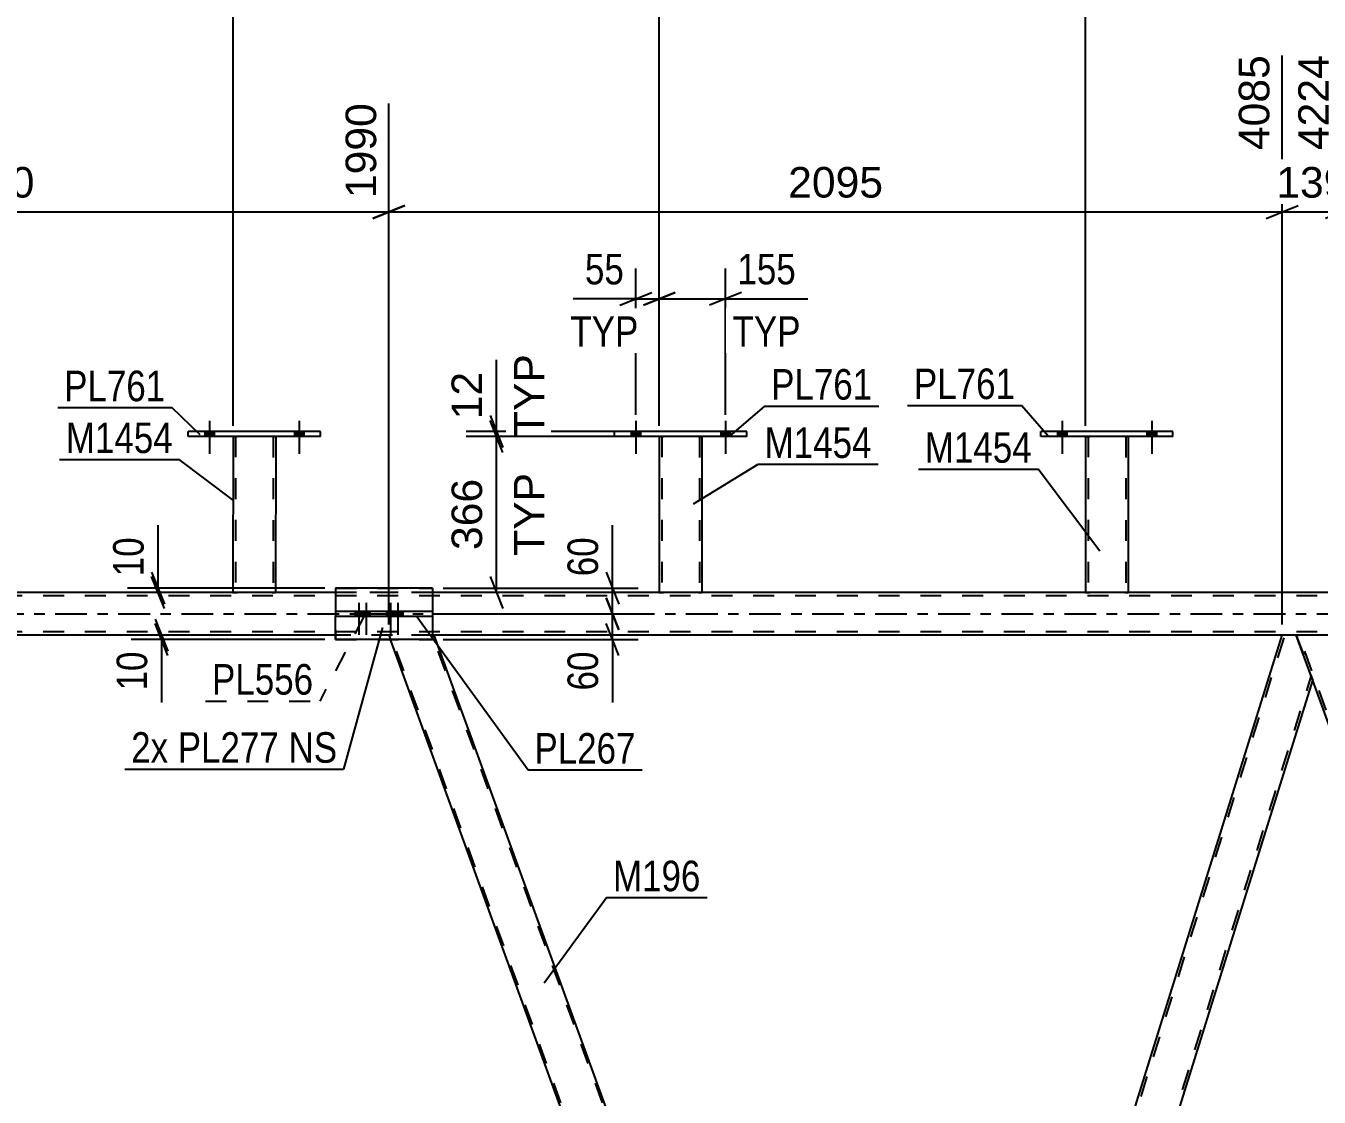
# Model space of a CAD drawing. Header units: millimetres. Extents: x 0 to 841, y 0 to 594.
# Drawn here: x 106.8 to 228.2, y 381.3 to 481.8 of the extents above; entities that cross this region are included whole.
import ezdxf

# ---------------------------------------------------------------- set-up
doc = ezdxf.new("R2010")
doc.units = ezdxf.units.MM
doc.linetypes.add('DXK_LINE_DOT2', pattern=[3.9198, 1.9599, -1.9599])
doc.linetypes.add('DXK_LINE_DOT3', pattern=[5.9187, 2.979, -0.9799, 0.9799, -0.9799])
doc.styles.add('Arial', font='arial.ttf', dxfattribs={"height": 0.2})
doc.styles.add('Arial Narrow', font='ARIALN.TTF', dxfattribs={"height": 0.2})

# ---------------------------------------------------------------- blocks, each defined once
blk = doc.blocks.new('Part-317311686-2565 - 2401')
at = {"color": 7, "linetype": 'DXK_LINE_DOT2'}
for p, q in [((135.9, 429), (135.9, 424.2)), ((135.9, 429), (145, 429)), ((145, 428.6), (145, 424.2)), ((135.9, 424.2), (145, 424.2)), ((135.9, 424.2), (141.39, 424.2))]:
    blk.add_line(p, q, dxfattribs=at)
at = {"color": 2, "linetype": 'Continuous'}
blk.add_line((145, 429), (145, 428.6), dxfattribs=at)
blk = doc.blocks.new('Part-317311686-2575 - 2401')
at = {"color": 7, "linetype": 'DXK_LINE_DOT2'}
for p, q in [((206.28, 443.25), (206.28, 443.25)), ((206.28, 443.25), (206.28, 443.24)), ((206.28, 443.24), (206.28, 443.25)), ((206.32, 443.25), (206.28, 443.25)), ((206.28, 443.25), (206.32, 443.25)), ((206.42, 443.25), (206.32, 443.25)), ((206.32, 443.25), (206.42, 443.25)), ((206.54, 443.25), (206.42, 443.25)), ((206.42, 443.25), (206.58, 443.25)), ((206.52, 443.25), (206.52, 443.25)), ((206.52, 443.25), (206.52, 428.6)), ((206.54, 443.25), (206.52, 443.25)), ((206.52, 443.25), (206.54, 443.25)), ((209.98, 443.24), (206.54, 443.25)), ((206.59, 443.25), (206.54, 443.25)), ((206.54, 443.25), (206.59, 443.25)), ((209.98, 443.24), (206.58, 443.25)), ((209.89, 443.24), (206.59, 443.25)), ((206.59, 443.25), (206.67, 443.25)), ((209.97, 443.24), (206.67, 443.25)), ((209.97, 443.24), (209.89, 443.24)), ((210.02, 443.24), (209.97, 443.24)), ((209.97, 443.24), (210.02, 443.24)), ((209.98, 443.24), (210.14, 443.24)), ((210.14, 443.24), (209.98, 443.24)), ((210.04, 443.24), (210.02, 443.24)), ((210.02, 443.24), (210.04, 443.24)), ((210.04, 443.24), (210.04, 443.24)), ((210.04, 443.24), (210.04, 428.6)), ((210.14, 443.24), (210.24, 443.24)), ((210.24, 443.24), (210.14, 443.24)), ((210.24, 443.24), (210.28, 443.24)), ((210.28, 443.24), (210.24, 443.24)), ((210.28, 443.24), (210.28, 443.24)), ((210.28, 443.24), (210.28, 443.24)), ((210.28, 443.24), (210.28, 443.24)), ((206.28, 428.6), (206.31, 428.6)), ((206.31, 428.6), (206.42, 428.6)), ((206.42, 428.6), (206.57, 428.6)), ((206.53, 428.6), (206.52, 428.6)), ((206.52, 428.6), (206.53, 428.6)), ((206.59, 428.6), (206.53, 428.6)), ((206.53, 428.6), (206.57, 428.6)), ((209.98, 428.6), (206.57, 428.6)), ((206.57, 428.6), (206.59, 428.6)), ((209.89, 428.6), (206.59, 428.6)), ((206.59, 428.6), (206.66, 428.6)), ((210.02, 428.6), (206.66, 428.6)), ((209.97, 428.6), (209.89, 428.6)), ((210.02, 428.6), (209.97, 428.6)), ((209.98, 428.6), (210.14, 428.6)), ((210.04, 428.6), (210.02, 428.6)), ((210.02, 428.6), (210.04, 428.6)), ((210.14, 428.6), (210.24, 428.6)), ((210.24, 428.6), (210.28, 428.6))]:
    blk.add_line(p, q, dxfattribs=at)
at = {"color": 2, "linetype": 'Continuous'}
for p, q in [((206.28, 443.24), (206.28, 428.6)), ((210.28, 443.24), (210.28, 428.6)), ((206.31, 428.6), (206.28, 428.6)), ((206.42, 428.6), (206.31, 428.6)), ((206.57, 428.6), (206.42, 428.6)), ((209.98, 428.6), (206.57, 428.6)), ((210.14, 428.6), (209.98, 428.6)), ((210.24, 428.6), (210.14, 428.6)), ((210.28, 428.6), (210.24, 428.6))]:
    blk.add_line(p, q, dxfattribs=at)
blk = doc.blocks.new('Bolt-317311686-2443 - 2401')
at = {"linetype": 'Continuous'}
for points in [[(123.64, 443.24), (124.52, 443.24), (124.52, 443.72), (123.64, 443.72)], [(132.04, 443.24), (132.92, 443.24), (132.92, 443.72), (132.04, 443.72)]]:
    blk.add_hatch(color=1, dxfattribs=at).paths.add_polyline_path(points)
at = {"color": 1, "linetype": 'Continuous'}
for p, q in [((124.08, 444.72), (124.08, 441.6)), ((132.48, 444.72), (132.48, 441.6)), ((123.64, 443.72), (123.64, 443.24)), ((124.52, 443.72), (124.52, 443.24)), ((132.04, 443.72), (132.04, 443.24)), ((132.92, 443.72), (132.92, 443.24))]:
    blk.add_line(p, q, dxfattribs=at)
blk = doc.blocks.new('Bolt-317311686-2444 - 2401')
at = {"linetype": 'Continuous'}
for points in [[(123.64, 443.24), (124.52, 443.24), (124.52, 443.72), (123.64, 443.72)], [(132.04, 443.24), (132.92, 443.24), (132.92, 443.72), (132.04, 443.72)]]:
    blk.add_hatch(color=1, dxfattribs=at).paths.add_polyline_path(points)
at = {"color": 1, "linetype": 'Continuous'}
for p, q in [((124.08, 444.72), (124.08, 441.6)), ((132.48, 444.72), (132.48, 441.6)), ((123.64, 443.72), (123.64, 443.24)), ((124.52, 443.72), (124.52, 443.24)), ((132.04, 443.72), (132.04, 443.24)), ((132.92, 443.72), (132.92, 443.24))]:
    blk.add_line(p, q, dxfattribs=at)
blk = doc.blocks.new('Bolt-317311686-2445 - 2401')
at = {"linetype": 'Continuous'}
for points in [[(163.64, 443.24), (164.52, 443.24), (164.52, 443.72), (163.64, 443.72)], [(172.04, 443.24), (172.92, 443.24), (172.92, 443.72), (172.04, 443.72)]]:
    blk.add_hatch(color=1, dxfattribs=at).paths.add_polyline_path(points)
at = {"color": 1, "linetype": 'Continuous'}
for p, q in [((164.08, 444.72), (164.08, 441.6)), ((172.48, 444.72), (172.48, 441.6)), ((163.64, 443.72), (163.64, 443.24)), ((164.52, 443.72), (164.52, 443.24)), ((172.04, 443.72), (172.04, 443.24)), ((172.92, 443.72), (172.92, 443.24))]:
    blk.add_line(p, q, dxfattribs=at)
blk = doc.blocks.new('Bolt-317311686-2446 - 2401')
at = {"linetype": 'Continuous'}
for points in [[(163.64, 443.24), (164.52, 443.24), (164.52, 443.72), (163.64, 443.72)], [(172.04, 443.24), (172.92, 443.24), (172.92, 443.72), (172.04, 443.72)]]:
    blk.add_hatch(color=1, dxfattribs=at).paths.add_polyline_path(points)
at = {"color": 1, "linetype": 'Continuous'}
for p, q in [((164.08, 444.72), (164.08, 441.6)), ((172.48, 444.72), (172.48, 441.6)), ((163.64, 443.72), (163.64, 443.24)), ((164.52, 443.72), (164.52, 443.24)), ((172.04, 443.72), (172.04, 443.24)), ((172.92, 443.72), (172.92, 443.24))]:
    blk.add_line(p, q, dxfattribs=at)
blk = doc.blocks.new('Bolt-317311686-2447 - 2401')
at = {"color": 1, "linetype": 'DXK_LINE_DOT2'}
for p, q in [((138.09, 427.64), (138.09, 424.64)), ((138.77, 427.64), (138.77, 424.64)), ((141.06, 427.64), (141.06, 424.64)), ((141.74, 427.64), (141.74, 424.64)), ((137.73, 426.84), (137.73, 426.36)), ((138.41, 426.84), (138.41, 426.36)), ((138.45, 426.84), (138.45, 426.36)), ((139.13, 426.84), (139.13, 426.36)), ((140.7, 426.84), (140.7, 426.36)), ((141.38, 426.84), (141.38, 426.36)), ((141.42, 426.84), (141.42, 426.36)), ((142.1, 426.84), (142.1, 426.36))]:
    blk.add_line(p, q, dxfattribs=at)
blk = doc.blocks.new('Bolt-317311686-2448 - 2401')
at = {"linetype": 'Continuous'}
for points in [[(138.45, 426.84), (137.73, 426.84), (137.73, 426.36), (138.45, 426.36)], [(139.13, 426.84), (138.41, 426.84), (138.41, 426.36), (139.13, 426.36)], [(141.41, 426.84), (140.69, 426.84), (140.69, 426.36), (141.41, 426.36)], [(142.09, 426.84), (141.37, 426.84), (141.37, 426.36), (142.09, 426.36)]]:
    blk.add_hatch(color=1, dxfattribs=at).paths.add_polyline_path(points)
at = {"color": 1, "linetype": 'Continuous'}
for p, q in [((138.09, 427.64), (138.09, 424.64)), ((138.77, 427.64), (138.77, 424.64)), ((141.05, 427.64), (141.05, 424.64)), ((141.73, 427.64), (141.73, 424.64)), ((137.73, 426.84), (137.73, 426.36)), ((138.41, 426.84), (138.41, 426.36)), ((138.45, 426.84), (138.45, 426.36)), ((139.13, 426.84), (139.13, 426.36)), ((140.69, 426.84), (140.69, 426.36)), ((141.37, 426.84), (141.37, 426.36)), ((141.41, 426.84), (141.41, 426.36)), ((142.09, 426.84), (142.09, 426.36))]:
    blk.add_line(p, q, dxfattribs=at)
blk = doc.blocks.new('Bolt-317311686-2449 - 2401')
at = {"linetype": 'Continuous'}
for points in [[(203.64, 443.24), (204.52, 443.24), (204.52, 443.72), (203.64, 443.72)], [(212.04, 443.24), (212.92, 443.24), (212.92, 443.72), (212.04, 443.72)]]:
    blk.add_hatch(color=1, dxfattribs=at).paths.add_polyline_path(points)
at = {"color": 1, "linetype": 'Continuous'}
for p, q in [((204.08, 444.72), (204.08, 441.6)), ((212.48, 444.72), (212.48, 441.6)), ((203.64, 443.72), (203.64, 443.24)), ((204.52, 443.72), (204.52, 443.24)), ((212.04, 443.72), (212.04, 443.24)), ((212.92, 443.72), (212.92, 443.24))]:
    blk.add_line(p, q, dxfattribs=at)
blk = doc.blocks.new('Bolt-317311686-2450 - 2401')
at = {"linetype": 'Continuous'}
for points in [[(203.64, 443.24), (204.52, 443.24), (204.52, 443.72), (203.64, 443.72)], [(212.04, 443.24), (212.92, 443.24), (212.92, 443.72), (212.04, 443.72)]]:
    blk.add_hatch(color=1, dxfattribs=at).paths.add_polyline_path(points)
at = {"color": 1, "linetype": 'Continuous'}
for p, q in [((204.08, 444.72), (204.08, 441.6)), ((212.48, 444.72), (212.48, 441.6)), ((203.64, 443.72), (203.64, 443.24)), ((204.52, 443.72), (204.52, 443.24)), ((212.04, 443.72), (212.04, 443.24)), ((212.92, 443.72), (212.92, 443.24))]:
    blk.add_line(p, q, dxfattribs=at)
blk = doc.blocks.new('Part-317311686-2520 - 2401')
at = {"color": 2, "linetype": 'Continuous'}
for p, q in [((126.27, 428.6), (90.27, 428.6)), ((135.89, 428.6), (130.27, 428.6)), ((166.28, 428.6), (145, 428.6)), ((206.28, 428.6), (170.28, 428.6)), ((246.27, 428.6), (210.28, 428.6)), ((135.89, 424.6), (74.08, 424.6)), ((224.72, 424.6), (145.16, 424.6))]:
    blk.add_line(p, q, dxfattribs=at)
at = {"color": 7, "linetype": 'DXK_LINE_DOT2'}
for p, q in [((710.15, 428.6), (126.27, 428.6)), ((130.27, 428.6), (126.27, 428.6)), ((145, 428.6), (135.89, 428.6)), ((170.28, 428.6), (166.28, 428.6)), ((210.28, 428.6), (206.28, 428.6)), ((710.15, 428.28), (74.08, 428.28)), ((710.15, 424.92), (74.08, 424.92)), ((145.16, 424.6), (135.89, 424.6)), ((230.3, 424.6), (224.72, 424.6))]:
    blk.add_line(p, q, dxfattribs=at)
at = {"color": 7, "linetype": 'DXK_LINE_DOT3'}
blk.add_line((74.08, 426.6), (719.95, 426.6), dxfattribs=at)
blk = doc.blocks.new('Part-317311686-2545 - 2401')
at = {"color": 2, "linetype": 'Continuous'}
for p, q in [((122.08, 443.24), (122.08, 443.72)), ((134.48, 443.72), (122.08, 443.72)), ((134.48, 443.24), (122.08, 443.24)), ((134.48, 443.24), (134.48, 443.72))]:
    blk.add_line(p, q, dxfattribs=at)
blk = doc.blocks.new('Part-317311686-2550 - 2401')
at = {"color": 2, "linetype": 'Continuous'}
for p, q in [((126.28, 443.24), (126.27, 428.6)), ((130.28, 443.24), (130.27, 428.6)), ((126.31, 428.6), (126.27, 428.6)), ((126.42, 428.6), (126.31, 428.6)), ((126.57, 428.6), (126.42, 428.6)), ((129.98, 428.6), (126.57, 428.6)), ((130.13, 428.6), (129.98, 428.6)), ((130.24, 428.6), (130.13, 428.6)), ((130.27, 428.6), (130.24, 428.6))]:
    blk.add_line(p, q, dxfattribs=at)
at = {"color": 7, "linetype": 'DXK_LINE_DOT2'}
for p, q in [((126.28, 443.25), (126.28, 443.25)), ((126.28, 443.25), (126.28, 443.24)), ((126.28, 443.24), (126.28, 443.25)), ((126.32, 443.25), (126.28, 443.25)), ((126.28, 443.25), (126.32, 443.25)), ((126.42, 443.25), (126.32, 443.25)), ((126.32, 443.25), (126.42, 443.25)), ((126.58, 443.25), (126.42, 443.25)), ((126.42, 443.25), (126.58, 443.25)), ((126.52, 443.25), (126.51, 428.6)), ((126.52, 443.25), (126.52, 443.25)), ((126.54, 443.25), (126.52, 443.25)), ((126.52, 443.25), (126.54, 443.25)), ((126.59, 443.25), (126.54, 443.25)), ((126.54, 443.25), (126.59, 443.25)), ((129.98, 443.24), (126.58, 443.25)), ((129.98, 443.24), (126.58, 443.25)), ((129.89, 443.24), (126.59, 443.25)), ((126.59, 443.25), (126.67, 443.25)), ((129.97, 443.24), (126.67, 443.25)), ((129.97, 443.24), (129.89, 443.24)), ((130.02, 443.24), (129.97, 443.24)), ((129.97, 443.24), (130.02, 443.24)), ((129.98, 443.24), (130.14, 443.24)), ((130.14, 443.24), (129.98, 443.24)), ((130.04, 443.24), (130.02, 443.24)), ((130.02, 443.24), (130.04, 443.24)), ((130.04, 443.24), (130.03, 428.6)), ((130.04, 443.24), (130.04, 443.24)), ((130.14, 443.24), (130.24, 443.24)), ((130.24, 443.24), (130.14, 443.24)), ((130.24, 443.24), (130.28, 443.24)), ((130.28, 443.24), (130.24, 443.24)), ((130.28, 443.24), (130.28, 443.24)), ((130.28, 443.24), (130.28, 443.24)), ((130.28, 443.24), (130.28, 443.24)), ((126.27, 428.6), (126.31, 428.6)), ((126.31, 428.6), (126.42, 428.6)), ((126.42, 428.6), (126.57, 428.6)), ((126.53, 428.6), (126.51, 428.6)), ((126.51, 428.6), (126.53, 428.6)), ((126.58, 428.6), (126.53, 428.6)), ((126.53, 428.6), (126.57, 428.6)), ((129.98, 428.6), (126.57, 428.6)), ((126.57, 428.6), (126.58, 428.6)), ((129.89, 428.6), (126.58, 428.6)), ((126.58, 428.6), (126.66, 428.6)), ((129.96, 428.6), (126.66, 428.6)), ((129.96, 428.6), (129.89, 428.6)), ((130.02, 428.6), (129.96, 428.6)), ((129.96, 428.6), (130.02, 428.6)), ((129.98, 428.6), (130.13, 428.6)), ((130.03, 428.6), (130.02, 428.6)), ((130.02, 428.6), (130.03, 428.6)), ((130.13, 428.6), (130.24, 428.6)), ((130.24, 428.6), (130.27, 428.6))]:
    blk.add_line(p, q, dxfattribs=at)
blk = doc.blocks.new('Part-317311686-2555 - 2401')
at = {"color": 2, "linetype": 'Continuous'}
for p, q in [((162.08, 443.24), (162.08, 443.72)), ((174.48, 443.72), (162.08, 443.72)), ((174.48, 443.24), (162.08, 443.24)), ((174.48, 443.24), (174.48, 443.72))]:
    blk.add_line(p, q, dxfattribs=at)
blk = doc.blocks.new('Part-317311686-2560 - 2401')
at = {"color": 7, "linetype": 'DXK_LINE_DOT2'}
for p, q in [((166.28, 443.25), (166.28, 443.25)), ((166.28, 443.25), (166.28, 443.24)), ((166.28, 443.24), (166.28, 443.25)), ((166.32, 443.25), (166.28, 443.25)), ((166.28, 443.25), (166.32, 443.25)), ((166.42, 443.25), (166.32, 443.25)), ((166.32, 443.25), (166.42, 443.25)), ((166.54, 443.25), (166.42, 443.25)), ((166.42, 443.25), (166.58, 443.25)), ((166.52, 443.25), (166.52, 443.25)), ((166.52, 443.25), (166.52, 428.6)), ((166.54, 443.25), (166.52, 443.25)), ((166.52, 443.25), (166.54, 443.25)), ((169.99, 443.24), (166.54, 443.25)), ((166.59, 443.25), (166.54, 443.25)), ((166.54, 443.25), (166.59, 443.25)), ((169.99, 443.24), (166.58, 443.25)), ((169.89, 443.24), (166.59, 443.25)), ((166.59, 443.25), (166.67, 443.25)), ((169.97, 443.24), (166.67, 443.25)), ((169.97, 443.24), (169.89, 443.24)), ((170.02, 443.24), (169.97, 443.24)), ((169.97, 443.24), (170.02, 443.24)), ((169.99, 443.24), (170.14, 443.24)), ((170.14, 443.24), (169.99, 443.24)), ((170.04, 443.24), (170.02, 443.24)), ((170.02, 443.24), (170.04, 443.24)), ((170.04, 443.24), (170.04, 443.24)), ((170.04, 443.24), (170.04, 428.6)), ((170.14, 443.24), (170.25, 443.24)), ((170.25, 443.24), (170.14, 443.24)), ((170.25, 443.24), (170.28, 443.24)), ((170.28, 443.24), (170.25, 443.24)), ((170.28, 443.24), (170.28, 443.24)), ((170.28, 443.24), (170.28, 443.24)), ((170.28, 443.24), (170.28, 443.24)), ((166.28, 428.6), (166.31, 428.6)), ((166.31, 428.6), (166.42, 428.6)), ((166.42, 428.6), (166.57, 428.6)), ((166.54, 428.6), (166.52, 428.6)), ((166.52, 428.6), (166.54, 428.6)), ((166.59, 428.6), (166.54, 428.6)), ((166.54, 428.6), (166.57, 428.6)), ((169.98, 428.6), (166.57, 428.6)), ((166.57, 428.6), (166.59, 428.6)), ((169.89, 428.6), (166.59, 428.6)), ((166.59, 428.6), (166.67, 428.6)), ((170.02, 428.6), (166.67, 428.6)), ((169.97, 428.6), (169.89, 428.6)), ((170.02, 428.6), (169.97, 428.6)), ((169.98, 428.6), (170.14, 428.6)), ((170.04, 428.6), (170.02, 428.6)), ((170.02, 428.6), (170.04, 428.6)), ((170.14, 428.6), (170.24, 428.6)), ((170.24, 428.6), (170.28, 428.6))]:
    blk.add_line(p, q, dxfattribs=at)
at = {"color": 2, "linetype": 'Continuous'}
for p, q in [((166.28, 443.24), (166.28, 428.6)), ((170.28, 443.24), (170.28, 428.6)), ((166.31, 428.6), (166.28, 428.6)), ((166.42, 428.6), (166.31, 428.6)), ((166.57, 428.6), (166.42, 428.6)), ((169.98, 428.6), (166.57, 428.6)), ((170.14, 428.6), (169.98, 428.6)), ((170.24, 428.6), (170.14, 428.6)), ((170.28, 428.6), (170.24, 428.6))]:
    blk.add_line(p, q, dxfattribs=at)
blk = doc.blocks.new('Part-317311686-2570 - 2401')
at = {"color": 2, "linetype": 'Continuous'}
for p, q in [((202.08, 443.24), (202.08, 443.72)), ((214.48, 443.72), (202.08, 443.72)), ((214.48, 443.24), (202.08, 443.24)), ((214.48, 443.24), (214.48, 443.72))]:
    blk.add_line(p, q, dxfattribs=at)
blk = doc.blocks.new('Part-317311686-2610 - 2401')
at = {"color": 2, "linetype": 'Continuous'}
for p, q in [((145, 429), (135.89, 429)), ((135.89, 429), (135.89, 426.84)), ((145, 429), (145, 424.2)), ((135.89, 424.2), (135.89, 426.36)), ((145, 424.2), (135.89, 424.2))]:
    blk.add_line(p, q, dxfattribs=at)
at = {"color": 7, "linetype": 'DXK_LINE_DOT2'}
blk.add_line((135.89, 426.84), (135.89, 426.36), dxfattribs=at)
blk = doc.blocks.new('Part-317311686-2914 - 2401')
at = {"color": 7, "linetype": 'DXK_LINE_DOT2'}
for p, q in [((145, 424.6), (140.91, 424.6)), ((140.91, 424.6), (141.05, 424.2)), ((185.2, 303.38), (141.08, 424.6)), ((141.08, 424.6), (141.09, 424.6)), ((141.09, 424.6), (141.13, 424.6)), ((189.11, 303.38), (144.99, 424.6)), ((189.28, 303.38), (188.04, 306.81)), ((189.28, 303.38), (185.03, 303.38))]:
    blk.add_line(p, q, dxfattribs=at)
at = {"color": 2, "linetype": 'Continuous'}
for p, q in [((185.03, 303.38), (141.05, 424.2)), ((145.16, 424.6), (145, 424.6)), ((188.04, 306.81), (145.16, 424.6))]:
    blk.add_line(p, q, dxfattribs=at)
blk = doc.blocks.new('Part-317311686-2924 - 2401')
at = {"color": 7, "linetype": 'DXK_LINE_DOT2'}
for p, q in [((145, 426.84), (135.9, 426.84)), ((135.9, 426.84), (135.9, 426.36)), ((145, 426.36), (135.9, 426.36)), ((142.2, 426.84), (142.2, 426.36)), ((145, 426.84), (145, 426.36))]:
    blk.add_line(p, q, dxfattribs=at)
blk = doc.blocks.new('Part-317311686-2859 - 2401')
at = {"color": 2, "linetype": 'Continuous'}
for p, q in [((188.02, 306.85), (224.72, 424.6)), ((226.04, 424.6), (224.72, 424.6)), ((227.59, 420.35), (226.04, 424.6)), ((191.13, 303.38), (227.59, 420.35)), ((189.28, 303.38), (188.04, 306.81))]:
    blk.add_line(p, q, dxfattribs=at)
at = {"color": 7, "linetype": 'DXK_LINE_DOT2'}
for p, q in [((188.16, 306.48), (224.97, 424.6)), ((190.88, 303.38), (227.45, 420.73)), ((188.02, 306.85), (188.04, 306.81)), ((191.13, 303.38), (189.28, 303.38))]:
    blk.add_line(p, q, dxfattribs=at)
blk = doc.blocks.new('Part-317311686-2899 - 2401')
at = {"color": 2, "linetype": 'Continuous'}
for p, q in [((230.3, 424.6), (226.04, 424.6)), ((230.3, 424.6), (272.66, 308.2)), ((268.41, 308.2), (227.59, 420.35))]:
    blk.add_line(p, q, dxfattribs=at)
at = {"color": 7, "linetype": 'DXK_LINE_DOT2'}
for p, q in [((226.04, 424.6), (227.59, 420.35)), ((270.42, 303.38), (226.3, 424.6)), ((226.3, 424.6), (226.32, 424.6)), ((274.16, 303.38), (230.04, 424.6)), ((270.16, 303.38), (268.41, 308.2)), ((274.42, 303.38), (272.66, 308.2)), ((274.42, 303.38), (270.16, 303.38))]:
    blk.add_line(p, q, dxfattribs=at)
blk = doc.blocks.new('Part-317311686-2934 - 2401')
at = {"color": 2, "linetype": 'Continuous'}
for p, q in [((135.89, 426.84), (135.89, 426.36)), ((145, 426.84), (135.89, 426.84)), ((145, 426.36), (135.89, 426.36)), ((142.19, 426.36), (142.19, 426.84)), ((145, 426.84), (145, 426.36))]:
    blk.add_line(p, q, dxfattribs=at)
blk = doc.blocks.new('StraightDimension-317311686-3416 - 2401')
at = {"color": 7, "linetype": 'Continuous'}
for p, q in [((206.28, 444.23), (206.28, 495.6)), ((246.28, 444.22), (246.28, 495.6)), ((207.78, 486.01), (204.78, 484.81)), ((244.78, 484.81), (247.78, 486.01)), ((206.28, 485.41), (246.28, 485.41))]:
    blk.add_line(p, q, dxfattribs=at)
at = {"color": 0}
blk.add_wipeout([(231.33, 486.16), (231.33, 490.36), (221.23, 490.36), (221.23, 486.16)], dxfattribs=at)
at = {"color": 3, "style": 'Arial'}
blk.add_text('1000', height=2.865, dxfattribs=at).set_placement((221.83, 486.76))
at = {"color": 0, "linetype": 'Continuous'}
blk.add_wipeout([(245.68, 496.2), (241.48, 496.2), (241.48, 486.11), (245.68, 486.11)], dxfattribs=at)
at = {"color": 3, "linetype": 'Continuous', "style": 'Arial'}
blk.add_text('4624', height=2.865, rotation=90.0002, dxfattribs=at).set_placement((245.08, 486.71))
blk = doc.blocks.new('StraightDimension-317311686-3527 - 2401')
at = {"color": 7, "linetype": 'Continuous'}
for p, q in [((140.91, 425.6), (140.91, 474.49)), ((65.46, 429.6), (65.46, 467.82)), ((66.96, 464.9), (63.96, 463.7)), ((139.41, 463.7), (142.41, 464.9)), ((65.46, 464.3), (140.91, 464.3))]:
    blk.add_line(p, q, dxfattribs=at)
at = {"color": 0}
blk.add_wipeout([(108.23, 465.05), (108.23, 469.25), (98.14, 469.25), (98.14, 465.05)], dxfattribs=at)
at = {"color": 3, "style": 'Arial'}
blk.add_text('1990', height=2.865, dxfattribs=at).set_placement((98.74, 465.65))
at = {"color": 0, "linetype": 'Continuous'}
for points in [[(140.31, 475.09), (136.11, 475.09), (136.11, 465), (140.31, 465)], [(64.86, 468.42), (60.66, 468.42), (60.66, 465), (64.86, 465)]]:
    blk.add_wipeout(points, dxfattribs=at)
at = {"color": 3, "linetype": 'Continuous', "style": 'Arial'}
for s, height, p in [('1990', 2.865, (139.71, 465.6)), ('0', 2.87, (64.26, 465.6))]:
    blk.add_text(s, height=height, rotation=90.0002, dxfattribs=at).set_placement(p)
blk = doc.blocks.new('StraightDimension-317311686-3400 - 2401')
at = {"color": 7, "linetype": 'Continuous'}
for p, q in [((126.28, 444.23), (126.28, 495.6)), ((166.28, 444.25), (166.28, 495.6)), ((127.78, 486.01), (124.78, 484.81)), ((164.78, 484.81), (167.78, 486.01)), ((126.28, 485.41), (166.28, 485.41))]:
    blk.add_line(p, q, dxfattribs=at)
at = {"color": 0}
blk.add_wipeout([(151.33, 486.16), (151.33, 490.36), (141.23, 490.36), (141.23, 486.16)], dxfattribs=at)
at = {"color": 3, "style": 'Arial'}
blk.add_text('1000', height=2.865, dxfattribs=at).set_placement((141.83, 486.76))
at = {"color": 0, "linetype": 'Continuous'}
blk.add_wipeout([(165.68, 496.2), (161.48, 496.2), (161.48, 486.11), (165.68, 486.11)], dxfattribs=at)
at = {"color": 3, "linetype": 'Continuous', "style": 'Arial'}
blk.add_text('2624', height=2.865, rotation=90.0002, dxfattribs=at).set_placement((165.08, 486.71))
blk = doc.blocks.new('StraightDimension-317311686-3408 - 2401')
at = {"color": 7, "linetype": 'Continuous'}
for p, q in [((166.28, 444.25), (166.28, 495.6)), ((206.28, 444.23), (206.28, 495.6)), ((167.78, 486.01), (164.78, 484.81)), ((204.78, 484.81), (207.78, 486.01)), ((166.28, 485.41), (206.28, 485.41))]:
    blk.add_line(p, q, dxfattribs=at)
at = {"color": 0}
blk.add_wipeout([(191.33, 486.16), (191.33, 490.36), (181.23, 490.36), (181.23, 486.16)], dxfattribs=at)
at = {"color": 3, "style": 'Arial'}
blk.add_text('1000', height=2.865, dxfattribs=at).set_placement((181.83, 486.76))
at = {"color": 0, "linetype": 'Continuous'}
blk.add_wipeout([(205.68, 496.2), (201.48, 496.2), (201.48, 486.11), (205.68, 486.11)], dxfattribs=at)
at = {"color": 3, "linetype": 'Continuous', "style": 'Arial'}
blk.add_text('3624', height=2.865, rotation=90.0002, dxfattribs=at).set_placement((205.08, 486.71))
blk = doc.blocks.new('StraightDimension-317311686-3533 - 2401')
at = {"color": 7, "linetype": 'Continuous'}
for p, q in [((224.72, 425.6), (224.72, 478.99)), ((140.91, 425.6), (140.91, 474.49)), ((142.41, 464.9), (139.41, 463.7)), ((223.22, 463.7), (226.22, 464.9)), ((140.91, 464.3), (224.72, 464.3))]:
    blk.add_line(p, q, dxfattribs=at)
at = {"color": 0}
blk.add_wipeout([(187.86, 465.05), (187.86, 469.25), (177.77, 469.25), (177.77, 465.05)], dxfattribs=at)
at = {"color": 3, "style": 'Arial'}
blk.add_text('2095', height=2.865, dxfattribs=at).set_placement((178.37, 465.65))
at = {"color": 0, "linetype": 'Continuous'}
blk.add_wipeout([(224.12, 479.59), (219.92, 479.59), (219.92, 469.5), (224.12, 469.5)], dxfattribs=at)
at = {"color": 3, "linetype": 'Continuous', "style": 'Arial'}
blk.add_text('4085', height=2.865, rotation=90.0002, dxfattribs=at).set_placement((223.52, 470.1))
blk = doc.blocks.new('StraightDimension-317311686-3392 - 2401')
at = {"color": 7, "linetype": 'Continuous'}
for p, q in [((126.28, 444.23), (126.28, 495.6)), ((86.28, 444.25), (86.28, 493.38)), ((87.78, 486.01), (84.78, 484.81)), ((124.78, 484.81), (127.78, 486.01)), ((86.28, 485.41), (126.28, 485.41))]:
    blk.add_line(p, q, dxfattribs=at)
at = {"color": 0}
blk.add_wipeout([(111.33, 486.16), (111.33, 490.36), (101.23, 490.36), (101.23, 486.16)], dxfattribs=at)
at = {"color": 3, "style": 'Arial'}
blk.add_text('1000', height=2.865, dxfattribs=at).set_placement((101.83, 486.76))
at = {"color": 0, "linetype": 'Continuous'}
blk.add_wipeout([(125.68, 496.2), (121.48, 496.2), (121.48, 486.11), (125.68, 486.11)], dxfattribs=at)
at = {"color": 3, "linetype": 'Continuous', "style": 'Arial'}
blk.add_text('1624', height=2.865, rotation=90.0002, dxfattribs=at).set_placement((125.08, 486.71))
blk = doc.blocks.new('StraightDimension-317311686-3548 - 2401')
at = {"color": 7, "linetype": 'Continuous'}
for p, q in [((224.72, 425.6), (224.72, 478.99)), ((230.3, 425.6), (230.3, 478.99)), ((223.22, 463.7), (226.22, 464.9)), ((231.8, 464.9), (228.8, 463.7)), ((224.72, 464.3), (230.3, 464.3))]:
    blk.add_line(p, q, dxfattribs=at)
at = {"color": 0}
blk.add_wipeout([(231.45, 465.05), (231.45, 469.25), (223.57, 469.25), (223.57, 465.05)], dxfattribs=at)
at = {"color": 3, "style": 'Arial'}
blk.add_text('139', height=2.865, dxfattribs=at).set_placement((224.17, 465.65))
at = {"color": 0, "linetype": 'Continuous'}
blk.add_wipeout([(229.7, 479.59), (225.5, 479.59), (225.5, 469.5), (229.7, 469.5)], dxfattribs=at)
at = {"color": 3, "linetype": 'Continuous', "style": 'Arial'}
blk.add_text('4224', height=2.865, rotation=90.0002, dxfattribs=at).set_placement((229.1, 470.1))
blk = doc.blocks.new('StraightDimension-317311686-3824 - 2401')
at = {"color": 7, "linetype": 'Continuous'}
for p, q in [((151, 443.72), (151, 450.42)), ((151, 443.72), (151, 450.42)), ((150.4, 445.22), (151.6, 442.22)), ((151.6, 441.74), (150.4, 444.74)), ((167.28, 443.72), (148.15, 443.72)), ((167.28, 443.24), (148.15, 443.24)), ((151, 443.24), (151, 443.72))]:
    blk.add_line(p, q, dxfattribs=at)
at = {"color": 0, "linetype": 'Continuous'}
blk.add_wipeout([(156.1, 451.56), (151.9, 451.56), (151.9, 442.58), (156.1, 442.58)], dxfattribs=at)
at = {"color": 0}
blk.add_wipeout([(150.25, 449.89), (146.05, 449.89), (146.05, 444.25), (150.25, 444.25)], dxfattribs=at)
at = {"color": 3, "linetype": 'Continuous', "style": 'Arial'}
blk.add_text('TYP', height=2.865, rotation=90.0002, dxfattribs=at).set_placement((155.5, 443.18))
at = {"color": 3, "style": 'Arial'}
blk.add_text('12', height=2.865, rotation=90.0002, dxfattribs=at).set_placement((149.65, 444.85))
blk = doc.blocks.new('StraightDimension-317311686-3803 - 2401')
at = {"color": 7, "linetype": 'Continuous'}
for p, q in [((166.28, 444.25), (166.28, 459.01)), ((172.48, 445.26), (172.48, 459.01)), ((164.78, 455.56), (167.78, 456.76)), ((173.98, 456.76), (170.98, 455.56)), ((166.28, 456.16), (172.48, 456.16)), ((172.48, 456.16), (180.22, 456.16)), ((172.48, 456.16), (180.22, 456.16))]:
    blk.add_line(p, q, dxfattribs=at)
at = {"color": 0}
blk.add_wipeout([(179.69, 456.91), (179.69, 461.11), (173.01, 461.11), (173.01, 456.91)], dxfattribs=at)
at = {"color": 0, "linetype": 'Continuous'}
blk.add_wipeout([(180.14, 451.06), (180.14, 455.26), (172.55, 455.26), (172.55, 451.06)], dxfattribs=at)
at = {"color": 3, "style": 'Arial Narrow'}
blk.add_text('155', height=2.863, dxfattribs=at).set_placement((173.61, 457.51))
at = {"color": 3, "linetype": 'Continuous', "style": 'Arial Narrow'}
blk.add_text('TYP', height=2.863, dxfattribs=at).set_placement((173.15, 451.66))
blk = doc.blocks.new('StraightDimension-317311686-3904 - 2401')
at = {"color": 7, "linetype": 'Continuous'}
for p, q in [((161.88, 429), (161.88, 434.91)), ((161.88, 429), (161.88, 434.91)), ((161.28, 430.5), (162.48, 427.5)), ((146, 429), (164.28, 429)), ((161.88, 426.6), (161.88, 429)), ((162.48, 425.1), (161.28, 428.1)), ((146, 426.6), (164.28, 426.6))]:
    blk.add_line(p, q, dxfattribs=at)
at = {"color": 0}
blk.add_wipeout([(161.13, 434.39), (156.93, 434.39), (156.93, 429.53), (161.13, 429.53)], dxfattribs=at)
at = {"color": 3, "style": 'Arial Narrow'}
blk.add_text('60', height=2.863, rotation=90.0002, dxfattribs=at).set_placement((160.53, 430.13))
blk = doc.blocks.new('StraightDimension-317311686-3858 - 2401')
at = {"color": 7, "linetype": 'Continuous'}
for p, q in [((118.97, 426.1), (120.17, 423.1)), ((120.17, 422.7), (118.97, 425.7)), ((134.89, 424.6), (116.72, 424.6)), ((134.89, 424.2), (116.72, 424.2)), ((119.57, 424.2), (119.57, 424.6)), ((119.57, 424.2), (119.57, 418.3)), ((119.57, 424.2), (119.57, 418.3))]:
    blk.add_line(p, q, dxfattribs=at)
at = {"color": 0}
blk.add_wipeout([(118.82, 423.68), (114.62, 423.68), (114.62, 418.82), (118.82, 418.82)], dxfattribs=at)
at = {"color": 3, "style": 'Arial Narrow'}
blk.add_text('10', height=2.863, rotation=90.0002, dxfattribs=at).set_placement((118.22, 419.42))
blk = doc.blocks.new('StraightDimension-317311686-3913 - 2401')
at = {"color": 7, "linetype": 'Continuous'}
for p, q in [((161.28, 428.1), (162.48, 425.1)), ((146, 426.6), (164.28, 426.6)), ((161.88, 424.2), (161.88, 426.6)), ((162.48, 422.7), (161.28, 425.7)), ((146, 424.2), (164.28, 424.2)), ((161.88, 424.2), (161.88, 418.3)), ((161.88, 424.2), (161.88, 418.3))]:
    blk.add_line(p, q, dxfattribs=at)
at = {"color": 0}
blk.add_wipeout([(161.13, 423.68), (156.93, 423.68), (156.93, 418.82), (161.13, 418.82)], dxfattribs=at)
at = {"color": 3, "style": 'Arial Narrow'}
blk.add_text('60', height=2.863, rotation=90.0002, dxfattribs=at).set_placement((160.53, 419.42))
blk = doc.blocks.new('StraightDimension-317311686-3300 - 2401')
at = {"color": 7, "linetype": 'Continuous'}
for p, q in [((65.46, 423.6), (65.46, 343.93)), ((106.9, 304.38), (106.9, 349.18)), ((66.96, 346.93), (63.96, 345.73)), ((65.46, 346.33), (106.9, 346.33)), ((105.4, 345.73), (108.4, 346.93))]:
    blk.add_line(p, q, dxfattribs=at)
at = {"color": 0}
blk.add_wipeout([(91.23, 347.08), (91.23, 351.28), (81.13, 351.28), (81.13, 347.08)], dxfattribs=at)
at = {"color": 3, "style": 'Arial'}
blk.add_text('1139', height=2.865, dxfattribs=at).set_placement((81.73, 347.68))
blk = doc.blocks.new('StraightDimension-317311686-3796 - 2401')
at = {"color": 7, "linetype": 'Continuous'}
for p, q in [((164.08, 445.26), (164.08, 459.01)), ((166.28, 444.25), (166.28, 459.01)), ((162.58, 455.56), (165.58, 456.76)), ((167.78, 456.76), (164.78, 455.56)), ((164.08, 456.16), (158.18, 456.16)), ((164.08, 456.16), (158.18, 456.16)), ((164.08, 456.16), (166.28, 456.16))]:
    blk.add_line(p, q, dxfattribs=at)
at = {"color": 0}
blk.add_wipeout([(163.56, 456.91), (163.56, 461.11), (158.7, 461.11), (158.7, 456.91)], dxfattribs=at)
at = {"color": 0, "linetype": 'Continuous'}
blk.add_wipeout([(164.92, 451.06), (164.92, 455.26), (157.33, 455.26), (157.33, 451.06)], dxfattribs=at)
at = {"color": 3, "style": 'Arial Narrow'}
blk.add_text('55', height=2.863, dxfattribs=at).set_placement((159.3, 457.51))
at = {"color": 3, "linetype": 'Continuous', "style": 'Arial Narrow'}
blk.add_text('TYP', height=2.863, dxfattribs=at).set_placement((157.93, 451.66))
blk = doc.blocks.new('StraightDimension-317311686-3811 - 2401')
at = {"color": 7, "linetype": 'Continuous'}
for p, q in [((151.6, 441.74), (150.4, 444.74)), ((167.28, 443.24), (148.15, 443.24)), ((151, 428.6), (151, 443.24)), ((150.4, 430.1), (151.6, 427.1)), ((165.28, 428.6), (148.15, 428.6))]:
    blk.add_line(p, q, dxfattribs=at)
at = {"color": 0}
blk.add_wipeout([(150.25, 439.86), (146.05, 439.86), (146.05, 431.99), (150.25, 431.99)], dxfattribs=at)
at = {"color": 0, "linetype": 'Continuous'}
blk.add_wipeout([(156.1, 440.41), (151.9, 440.41), (151.9, 431.44), (156.1, 431.44)], dxfattribs=at)
at = {"color": 3, "linetype": 'Continuous', "style": 'Arial'}
blk.add_text('TYP', height=2.865, rotation=90.0002, dxfattribs=at).set_placement((155.5, 432.04))
at = {"color": 3, "style": 'Arial'}
blk.add_text('366', height=2.865, rotation=90.0002, dxfattribs=at).set_placement((149.65, 432.59))
blk = doc.blocks.new('StraightDimension-317311686-3881 - 2401')
at = {"color": 7, "linetype": 'Continuous'}
for p, q in [((119.24, 429), (119.24, 434.91)), ((119.24, 429), (119.24, 434.91)), ((118.64, 430.5), (119.84, 427.5)), ((119.84, 427.1), (118.64, 430.1)), ((134.89, 429), (116.39, 429)), ((134.89, 428.6), (116.39, 428.6)), ((119.24, 428.6), (119.24, 429))]:
    blk.add_line(p, q, dxfattribs=at)
at = {"color": 0}
blk.add_wipeout([(118.49, 434.39), (114.29, 434.39), (114.29, 429.53), (118.49, 429.53)], dxfattribs=at)
at = {"color": 3, "style": 'Arial Narrow'}
blk.add_text('10', height=2.863, rotation=90.0002, dxfattribs=at).set_placement((117.89, 430.13))
blk = doc.blocks.new('Mark-317311686-2571 - 2401')
at = {"color": 0}
blk.add_wipeout([(201.24, 440.78), (201.24, 443.78), (191.19, 443.78), (191.19, 440.78)], dxfattribs=at)
blk.add_wipeout([(201.24, 440.78), (201.24, 443.78), (191.19, 443.78), (191.19, 440.78)], dxfattribs=at)
at = {"color": 30, "linetype": 'Continuous'}
for p in [(190.59, 440.18), (207.61, 432.5)]:
    blk.add_line(p, (201.84, 440.18), dxfattribs=at)
at = {"color": 3, "style": 'Arial Narrow'}
blk.add_text('M1454', height=2.863, dxfattribs=at).set_placement((191.19, 440.78))
blk = doc.blocks.new('Mark-317311686-2541 - 2401')
at = {"color": 0}
blk.add_wipeout([(119.94, 446.55), (119.94, 449.55), (110.43, 449.55), (110.43, 446.55)], dxfattribs=at)
blk.add_wipeout([(119.94, 446.55), (119.94, 449.55), (110.43, 449.55), (110.43, 446.55)], dxfattribs=at)
at = {"color": 30, "linetype": 'Continuous'}
for p in [(109.83, 445.95), (123.18, 443.39)]:
    blk.add_line(p, (120.54, 445.95), dxfattribs=at)
at = {"color": 3, "style": 'Arial Narrow'}
blk.add_text('PL761', height=2.863, dxfattribs=at).set_placement((110.43, 446.55))
blk = doc.blocks.new('Mark-317311686-2546 - 2401')
at = {"color": 0}
blk.add_wipeout([(120.64, 441.69), (120.64, 444.69), (110.59, 444.69), (110.59, 441.69)], dxfattribs=at)
blk.add_wipeout([(120.64, 441.69), (120.64, 444.69), (110.59, 444.69), (110.59, 441.69)], dxfattribs=at)
at = {"color": 30, "linetype": 'Continuous'}
for p in [(109.99, 441.09), (126.28, 437.27)]:
    blk.add_line(p, (121.24, 441.09), dxfattribs=at)
at = {"color": 3, "style": 'Arial Narrow'}
blk.add_text('M1454', height=2.863, dxfattribs=at).set_placement((110.59, 441.69))
blk = doc.blocks.new('Mark-317311686-2551 - 2401')
at = {"color": 0}
blk.add_wipeout([(186.27, 446.7), (186.27, 449.7), (176.77, 449.7), (176.77, 446.7)], dxfattribs=at)
blk.add_wipeout([(186.27, 446.7), (186.27, 449.7), (176.77, 449.7), (176.77, 446.7)], dxfattribs=at)
at = {"color": 30, "linetype": 'Continuous'}
for p, q in [((172.85, 443.24), (176.17, 446.1)), ((176.17, 446.1), (186.87, 446.1))]:
    blk.add_line(p, q, dxfattribs=at)
at = {"color": 3, "style": 'Arial Narrow'}
blk.add_text('PL761', height=2.863, dxfattribs=at).set_placement((176.77, 446.7))
blk = doc.blocks.new('Mark-317311686-2556 - 2401')
at = {"color": 0}
blk.add_wipeout([(186.21, 441.23), (186.21, 444.23), (176.16, 444.23), (176.16, 441.23)], dxfattribs=at)
blk.add_wipeout([(186.21, 441.23), (186.21, 444.23), (176.16, 444.23), (176.16, 441.23)], dxfattribs=at)
at = {"color": 30, "linetype": 'Continuous'}
for p, q in [((169.48, 436.94), (175.56, 440.63)), ((175.56, 440.63), (186.81, 440.63))]:
    blk.add_line(p, q, dxfattribs=at)
at = {"color": 3, "style": 'Arial Narrow'}
blk.add_text('M1454', height=2.863, dxfattribs=at).set_placement((176.16, 441.23))
blk = doc.blocks.new('Mark-317311686-2566 - 2401')
at = {"color": 0}
blk.add_wipeout([(199.67, 446.75), (199.67, 449.75), (190.17, 449.75), (190.17, 446.75)], dxfattribs=at)
blk.add_wipeout([(199.67, 446.75), (199.67, 449.75), (190.17, 449.75), (190.17, 446.75)], dxfattribs=at)
at = {"color": 30, "linetype": 'Continuous'}
for p in [(189.57, 446.15), (202.8, 443.24)]:
    blk.add_line(p, (200.27, 446.15), dxfattribs=at)
at = {"color": 3, "style": 'Arial Narrow'}
blk.add_text('PL761', height=2.863, dxfattribs=at).set_placement((190.17, 446.75))
blk = doc.blocks.new('Mark-317311686-2930 - 2401')
at = {"color": 0}
blk.add_wipeout([(164.06, 412.56), (164.06, 415.56), (154.56, 415.56), (154.56, 412.56)], dxfattribs=at)
blk.add_wipeout([(164.06, 412.56), (164.06, 415.56), (154.56, 415.56), (154.56, 412.56)], dxfattribs=at)
at = {"color": 30, "linetype": 'Continuous'}
for p, q in [((143.54, 426.36), (153.96, 411.96)), ((153.96, 411.96), (164.66, 411.96))]:
    blk.add_line(p, q, dxfattribs=at)
at = {"color": 3, "style": 'Arial Narrow'}
blk.add_text('PL267', height=2.863, dxfattribs=at).set_placement((154.56, 412.56))
blk = doc.blocks.new('Mark-317311686-2910 - 2401')
at = {"color": 0}
blk.add_wipeout([(170.16, 400.59), (170.16, 403.59), (161.93, 403.59), (161.93, 400.59)], dxfattribs=at)
blk.add_wipeout([(170.16, 400.59), (170.16, 403.59), (161.93, 403.59), (161.93, 400.59)], dxfattribs=at)
at = {"color": 30, "linetype": 'Continuous'}
for p, q in [((155.46, 392.01), (161.33, 399.99)), ((161.33, 399.99), (170.76, 399.99))]:
    blk.add_line(p, q, dxfattribs=at)
at = {"color": 3, "style": 'Arial Narrow'}
blk.add_text('M196', height=2.863, dxfattribs=at).set_placement((161.93, 400.59))
blk = doc.blocks.new('Mark-317311686-2920 - 2401')
at = {"color": 0}
blk.add_wipeout([(133.81, 419.03), (133.81, 422.03), (124.31, 422.03), (124.31, 419.03)], dxfattribs=at)
blk.add_wipeout([(133.81, 419.03), (133.81, 422.03), (124.31, 422.03), (124.31, 419.03)], dxfattribs=at)
at = {"color": 30, "linetype": 'DXK_LINE_DOT2'}
for p in [(138.62, 426.48), (123.71, 418.43)]:
    blk.add_line(p, (134.41, 418.43), dxfattribs=at)
at = {"color": 3, "style": 'Arial Narrow'}
blk.add_text('PL556', height=2.863, dxfattribs=at).set_placement((124.31, 419.03))
blk = doc.blocks.new('MarkSet-317311686-10603 - 2401')
at = {"color": 0}
for points in [[(120.19, 412.64), (120.19, 415.64), (116.72, 415.64), (116.72, 412.64)], [(130.59, 412.64), (130.59, 415.64), (121.09, 415.64), (121.09, 412.64)], [(136.06, 412.64), (136.06, 415.64), (131.49, 415.64), (131.49, 412.64)]]:
    blk.add_wipeout(points, dxfattribs=at)
for points in [[(120.19, 412.64), (120.19, 415.64), (116.72, 415.64), (116.72, 412.64)], [(130.59, 412.64), (130.59, 415.64), (121.09, 415.64), (121.09, 412.64)], [(136.06, 412.64), (136.06, 415.64), (131.49, 415.64), (131.49, 412.64)]]:
    blk.add_wipeout(points, dxfattribs=at)
at = {"color": 30, "linetype": 'Continuous'}
for p in [(140.32, 425.32), (116.12, 412.04)]:
    blk.add_line(p, (136.66, 412.04), dxfattribs=at)
at = {"color": 3, "style": 'Arial Narrow'}
for s, p in [('2x', (116.72, 412.64)), ('PL277', (121.09, 412.64)), ('NS', (131.49, 412.64))]:
    blk.add_text(s, height=2.863, dxfattribs=at).set_placement(p)

msp = doc.modelspace()

# ---------------------------------------------------------------- block references
for name in ['Bolt-317311686-2443 - 2401', 'Bolt-317311686-2444 - 2401', 'Bolt-317311686-2445 - 2401', 'Bolt-317311686-2446 - 2401', 'Bolt-317311686-2449 - 2401', 'Bolt-317311686-2450 - 2401', 'Part-317311686-2545 - 2401', 'Part-317311686-2550 - 2401', 'Part-317311686-2555 - 2401', 'Part-317311686-2560 - 2401', 'Part-317311686-2570 - 2401', 'Part-317311686-2575 - 2401', 'Part-317311686-2520 - 2401', 'Part-317311686-2610 - 2401', 'Part-317311686-2565 - 2401', 'Bolt-317311686-2447 - 2401', 'Bolt-317311686-2448 - 2401', 'Part-317311686-2934 - 2401', 'Part-317311686-2924 - 2401', 'StraightDimension-317311686-3300 - 2401', 'Part-317311686-2914 - 2401', 'Part-317311686-2859 - 2401', 'Part-317311686-2899 - 2401']:
    msp.add_blockref(name, (0, 0))

# ---------------------------------------------------------------- next in the draw order: block references
for name in ['StraightDimension-317311686-3416 - 2401', 'StraightDimension-317311686-3527 - 2401', 'Mark-317311686-2910 - 2401']:
    msp.add_blockref(name, (0, 0))

# ---------------------------------------------------------------- next in the draw order: block references
for name in ['StraightDimension-317311686-3400 - 2401', 'StraightDimension-317311686-3881 - 2401', 'StraightDimension-317311686-3858 - 2401']:
    msp.add_blockref(name, (0, 0))

# ---------------------------------------------------------------- next in the draw order: block references
for name in ['StraightDimension-317311686-3392 - 2401', 'StraightDimension-317311686-3408 - 2401', 'Mark-317311686-2920 - 2401']:
    msp.add_blockref(name, (0, 0))

# ---------------------------------------------------------------- next in the draw order: block references
for name in ['StraightDimension-317311686-3533 - 2401', 'Mark-317311686-2541 - 2401']:
    msp.add_blockref(name, (0, 0))

# ---------------------------------------------------------------- next in the draw order: block references
for name in ['StraightDimension-317311686-3548 - 2401', 'StraightDimension-317311686-3824 - 2401', 'Mark-317311686-2546 - 2401', 'Mark-317311686-2571 - 2401', 'StraightDimension-317311686-3904 - 2401', 'MarkSet-317311686-10603 - 2401']:
    msp.add_blockref(name, (0, 0))

# ---------------------------------------------------------------- next in the draw order: block references
for name in ['StraightDimension-317311686-3803 - 2401', 'Mark-317311686-2566 - 2401', 'StraightDimension-317311686-3913 - 2401']:
    msp.add_blockref(name, (0, 0))

# ---------------------------------------------------------------- next in the draw order: block references
for name in ['StraightDimension-317311686-3796 - 2401', 'Mark-317311686-2551 - 2401', 'Mark-317311686-2930 - 2401']:
    msp.add_blockref(name, (0, 0))

# ---------------------------------------------------------------- next in the draw order: block references
for name in ['StraightDimension-317311686-3811 - 2401', 'Mark-317311686-2556 - 2401']:
    msp.add_blockref(name, (0, 0))

doc.saveas('drawing.dxf')
